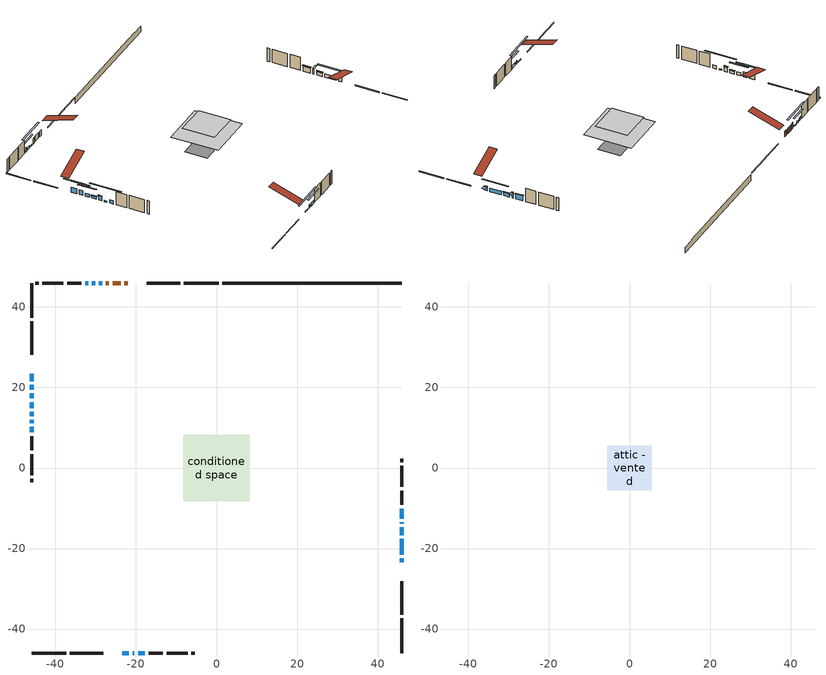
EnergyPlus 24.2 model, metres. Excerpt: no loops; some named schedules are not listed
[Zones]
conditioned space
 floor outside (Floor1 construction): -2.59,-2.59 -2.59,2.59 2.59,2.59 2.59,-2.59 z0.68
 floor adiabatic (AdiabaticFloorConstruction): -8.2,-8.2 -8.2,8.2 8.2,8.2 8.2,-8.2 z3.12
 floor foundation (Slab1 construction): -7.19,-3.93 -7.19,3.93 7.19,3.93 7.19,-3.93 z-1.58
 wall outside (RimJoist1 construction): 0.53,45.96 -8.08,45.96 / -45.96,-45.96 -37.35,-45.96 / -45.96,45.96 -45.96,37.35 / 45.96,-45.96 45.96,-37.35 z0.68:0.98
 wall outside (RimJoist2 construction): -9.01,45.96 -17.35,45.96 / -36.42,-45.96 -28.07,-45.96 / -45.96,36.42 -45.96,28.07 / 45.96,-36.42 45.96,-28.07 z0.68:0.98
 wall outside (AdiabaticWallConstruction 1): -22.04,45.96 -22.91,45.96 / -23.83,45.96 -25.81,45.96 / -26.74,45.96 -27.5,45.96 z0.68:2.71
 wall outside (AdiabaticWallConstruction): 45.96,-23.39 45.96,-22.42 z0.68:2.21; -45.96,23.39 -45.96,21.56 z0.68:2.51; -45.96,20.63 -45.96,19.46 z0.68:2.46; -45.96,18.54 -45.96,17.31 z0.68:1.75; 45.96,-21.5 45.96,-17.64 / 45.96,-16.71 45.96,-14.78 z0.68:1.95; -45.96,16.39 -45.96,14.86 / -30.17,45.96 -30.94,45.96 / -31.86,45.96 -32.63,45.96 z0.68:1.54; -45.96,13.93 -45.96,12.92 z0.68:2.31; 45.96,-13.85 45.96,-13.49 z0.68:2.71; -28.43,45.96 -29.25,45.96 / -23.39,-45.96 -21.76,-45.96 / -45.96,11.99 -45.96,11.17 z0.68:1.09; -45.96,10.25 -45.96,8.87 / -20.84,-45.96 -20.38,-45.96 / -19.46,-45.96 -17.8,-45.96 z0.68:1.9; 45.96,-12.57 45.96,-10.1 z0.68:2.53
 wall outside (Wall1 construction): -33.56,45.96 -37.12,45.96 / -16.87,-45.96 -13.31,-45.96 / -45.96,7.94 -45.96,4.38 / 45.96,-9.17 45.96,-5.61 z0.68:5.56
 wall outside (Wall2 construction): -38.04,45.96 -43.26,45.96 / -12.39,-45.96 -7.17,-45.96 / -45.96,3.45 -45.96,-1.77 / 45.96,-4.69 45.96,0.53 z0.68:5.56
 wall outside (Wall3 construction): -44.19,45.96 -45.03,45.96 / -6.24,-45.96 -5.4,-45.96 / -45.96,-2.7 -45.96,-3.53 / 45.96,1.46 45.96,2.3 z0.68:5.56
 wall foundation (FoundationWall1 construction): 1.46,45.96,-1.58 1.46,45.96,0.68 41.51,45.96,0.68 41.51,45.96,0.38 45.96,45.96,0.38 45.96,45.96,-1.58
 window (WindowConstruction 11): 45.96,-23.39 45.96,-22.42 z0.68:2.2
 window (WindowConstruction 4): -45.96,23.39 -45.96,21.56 z0.68:2.51
 window (WindowConstruction 5): -45.96,20.63 -45.96,19.46 z0.68:2.46
 window (WindowConstruction 6): -45.96,18.53 -45.96,17.31 z0.68:1.75
 window (WindowConstruction 7): 45.96,-21.5 45.96,-17.64 z0.68:1.95
 window (WindowConstruction 8): 45.96,-16.71 45.96,-14.78 z0.68:1.95
 window (WindowConstruction 9): -45.96,16.39 -45.96,14.86 z0.68:1.54
 window (WindowConstruction 10): -45.96,13.93 -45.96,12.92 z0.68:2.3
 window (WindowConstruction 12): 45.96,-13.85 45.96,-13.49 z0.68:2.71
 window (WindowConstruction 15): -28.43,45.96 -29.24,45.96 z0.68:1.09
 window (WindowConstruction 16): -23.39,-45.96 -21.76,-45.96 z0.68:1.09
 window (WindowConstruction 17): -45.96,11.99 -45.96,11.17 z0.68:1.09
 window (WindowConstruction 13): -45.96,10.24 -45.96,8.87 z0.68:1.9
 window (WindowConstruction 14): -20.83,-45.96 -20.38,-45.96 z0.68:1.9
 window (WindowConstruction): 45.96,-12.57 45.96,-10.1 z0.68:2.53
 window (WindowConstruction 1): -30.17,45.96 -30.93,45.96 z0.68:1.54
 window (WindowConstruction 2): -31.86,45.96 -32.63,45.96 z0.68:1.54
 window (WindowConstruction 3): -19.46,-45.96 -17.8,-45.96 z0.68:1.9
 door (Door): -22.04,45.96 -22.91,45.96 z0.68:2.71
 door (Door 1): -23.83,45.96 -25.81,45.96 z0.68:2.71
 door (Door 2): -26.74,45.96 -27.5,45.96 z0.68:2.71
 ceiling adiabatic (AdiabaticFloorConstruction): 8.2,-8.2 8.2,8.2 -8.2,8.2 -8.2,-8.2 z3.12
attic - vented
 floor to conditioned space (Floor2 construction Reversed): -5.5,-5.5 -5.5,5.5 5.5,5.5 5.5,-5.5 z5.56
 roof outside (Roof1 construction): -21.11,45.96,5.56 -21.11,35.24,9.13 -18.28,35.24,9.13 -18.28,45.96,5.56; -24.32,-45.96,5.56 -24.32,-35.24,9.13 -27.15,-35.24,9.13 -27.15,-45.96,5.56; -45.96,24.32,5.56 -35.24,24.32,9.13 -35.24,27.15,9.13 -45.96,27.15,5.56; 45.96,-24.32,5.56 35.24,-24.32,9.13 35.24,-27.15,9.13 45.96,-27.15,5.56
shading: 45.96,-22.33 45.96,-23.48 47.7,-23.48 47.7,-22.33 z2.3; -45.96,18.92 -45.96,26.03 -46.37,26.03 -46.37,18.92 z5.15; -45.96,16.82 -45.96,23.27 -46.37,23.27 -46.37,16.82 z5.1; -45.96,14.68 -45.96,21.17 -46.37,21.17 -46.37,14.68 z4.39; 45.96,-15 45.96,-24.14 46.37,-24.14 46.37,-15 z4.59; 45.96,-14.58 45.96,-16.91 46.37,-16.91 46.37,-14.58 z2.15; -45.96,14.66 -45.96,16.59 -46.37,16.59 -46.37,14.66 z1.74; -45.96,12.72 -45.96,14.13 -46.37,14.13 -46.37,12.72 z2.51; 45.96,-13.4 45.96,-13.94 47.7,-13.94 47.7,-13.4 z2.8; -34.32,45.96 -23.35,45.96 -23.35,46.37 -34.32,46.37 z6.17; -16.68,-45.96 -28.47,-45.96 -28.47,-46.37 -16.68,-46.37 z6.17; -45.96,6.09 -45.96,17.07 -46.37,17.07 -46.37,6.09 z6.17; 45.96,-9.9 45.96,-12.77 46.37,-12.77 46.37,-9.9 z2.73; -33.57,45.96 -27.53,45.96 -27.53,46.37 -33.57,46.37 z4.18; -32.83,45.96 -31.66,45.96 -31.66,46.37 -32.83,46.37 z1.74; -15.16,-45.96 -22.09,-45.96 -22.09,-46.37 -15.16,-46.37 z4.54
[Building]
Building 1: Terrain=Suburbs
[Site:Location]
Toronto City Centre_ON: Latitude {deg}=43.63; Longitude {deg}=-79.39; Time Zone {hr}=-5; Elevation {m}=77; Keep Site Location Information=Yes
[Site:GroundTemperature:Shallow]
5.01852, 3.26908, 3.12898, 3.95918, 7.29196, 10.6092, 13.4851, 15.3069, 15.4617, 13.9799, 11.1774, 7.9619
[Site:WaterMainsTemperature]
Calculation Method=Schedule; Temperature Schedule=mains temperature schedule
[Material] Roughness=Rough; Thermal Absorptance=0.9
Name | Thickness {m} | Conductivity {W/m-K} | Density {kg/m3} | Specific Heat {J/kg-K} | Solar Absorptance | Visible Absorptance
asphalt or fiberglass shingles | 0.00635 | 0.162714 | 1121.4 | 1465.45 | 0.4 | 0.4
ceiling loosefill ins | 0.0846667 | 0.0480833 | 16.02 | 1046.75 | 0.7 | 0.7
ceiling stud and cavity | 0.1397 | 1.72459 | 65.682 | 1177.47 | 0.7 | 0.7
concrete 4.0 in. | 0.1016 | 1.803125 | 2242.8 | 837.4 | 0.7 | 0.7
concrete 8.0 in. | 0.2032 | 1.803125 | 2242.8 | 837.4 | 0.7 | 0.7
door material | 0.04445 | 0.20624 | 512.64 | 1214.23 | 0.7 | 0.7
door material 1 | 0.04445 | 0.053851 | 512.64 | 1214.23 | 0.7 | 0.7
exterior vertical ins | 0.0219533 | 0.029427 | 32.04 | 1214.23 | 0.7 | 0.7
floor covering | 0.0127 | 0.0433444 | 54.468 | 1339.84 | 0.6 | 0.6
floor rigid ins; rim joist rigid ins | 0.051816 | 0.029427 | 32.04 | 1214.23 | 0.7 | 0.7
floor rigid ins 1; wall rigid ins | 0.512978 | 0.029427 | 32.04 | 1214.23 | 0.7 | 0.7
floor stud and cavity | 0.1397 | 0.105897 | 92.3553 | 1139.71 | 0.7 | 0.7
floor stud and cavity 1 | 0.1397 | 1.75129 | 37.0049 | 1207.88 | 0.7 | 0.7
furniture material conditioned space 1 | 0.1524 | 0.115458 | 640.8 | 1214.23 | 0.6 | 0.6
gypsum board | 0.0127 | 0.160291 | 801 | 837.4 | 0.6 | 0.6
gypsum board 1 | 0.0127 | 0.160291 | 801 | 837.4 | 0.7 | 0.7
osb sheathing 0.5 in. | 0.0127 | 0.115458 | 512.64 | 1214.23 | 0.7 | 0.7
osb sheathing 0.75 in. | 0.01905 | 0.115458 | 512.64 | 1214.23 | 0.7 | 0.7
osb sheathing 2.0 in. | 0.0508 | 0.115458 | 512.64 | 1214.23 | 0.7 | 0.7
rim joist stud and cavity | 0.0508 | 0.0451784 | 125.044 | 1163.47 | 0.6 | 0.6
rim joist stud and cavity 1 | 0.0508 | 0.308293 | 125.044 | 1163.47 | 0.6 | 0.6
wall stud and cavity | 0.1397 | 0.0819611 | 139.0536 | 1170.24 | 0.7 | 0.7
wall stud and cavity 1 | 0.1397 | 0.0823012 | 139.0536 | 1170.24 | 0.7 | 0.7
wall stud and cavity 2 | 0.1397 | 0.111431 | 139.0536 | 1170.24 | 0.7 | 0.7
wall stud and cavity 3 | 0.0889 | 0.380278 | 52.3479 | 1209.89 | 0.7 | 0.7
wall stud and cavity 4 | 0.0889 | 0.391764 | 83.0341 | 1211.67 | 0.7 | 0.7
wood siding | 0.0254 | 0.102417 | 544.68 | 1172.36 | 0.4 | 0.4
wood siding 1; wood siding 2; wood siding 3 | 0.0254 | 0.102417 | 544.68 | 1172.36 | 0.7 | 0.7
[WindowMaterial:SimpleGlazingSystem]
Name | U-Factor {W/m2-K} | Solar Heat Gain Coefficient
WindowMaterial | 2.915653 | 0.65
WindowMaterial 1 | 2.27461 | 0.58
WindowMaterial 10 | 2.91792 | 0.67
WindowMaterial 11 | 2.98152 | 0.6
WindowMaterial 12 | 3.06158 | 0.39
WindowMaterial 13 | 2.699889 | 0.36
WindowMaterial 2 | 2.958238 | 0.59
WindowMaterial 3 | 2.13152 | 0.61
WindowMaterial 4 | 2.25928 | 0.59
WindowMaterial 5 | 2.16956 | 0.62
WindowMaterial 6 | 2.94631 | 0.61
WindowMaterial 7 | 2.24167 | 0.57
WindowMaterial 8 | 2.9236 | 0.66
WindowMaterial 9 | 3.284723 | 0.41
[Construction]
AdiabaticFloorConstruction: floor stud and cavity 1, floor rigid ins 1, osb sheathing 0.75 in., floor covering
AdiabaticWallConstruction: wood siding 2, wall rigid ins, wall stud and cavity 3, gypsum board
AdiabaticWallConstruction 1: wood siding 3, wall rigid ins, wall stud and cavity 3, gypsum board
Door; Door 2: door material
Door 1: door material 1
Floor1 construction: floor stud and cavity, floor rigid ins, osb sheathing 0.75 in., floor covering
Floor2 construction Reversed: gypsum board, ceiling stud and cavity, ceiling loosefill ins
FoundationWall1 construction: concrete 8.0 in., gypsum board 1
furniture construction conditioned space 1: furniture material conditioned space 1
PartitionWallConstruction: gypsum board, wall stud and cavity 4, gypsum board
RimJoist1 construction: wood siding 1, osb sheathing 2.0 in., rim joist stud and cavity
RimJoist2 construction: wood siding 1, rim joist rigid ins, osb sheathing 2.0 in., rim joist stud and cavity 1
Roof1 construction: asphalt or fiberglass shingles
Slab1 construction: concrete 4.0 in.
Wall1 construction: wood siding, osb sheathing 0.5 in., wall stud and cavity, gypsum board
Wall2 construction: wood siding, osb sheathing 0.5 in., wall stud and cavity 1, gypsum board
Wall3 construction: wood siding, osb sheathing 0.5 in., wall stud and cavity 2, gypsum board
WindowConstruction: WindowMaterial
WindowConstruction 1; WindowConstruction 2; WindowConstruction 9: WindowMaterial 1
WindowConstruction 10: WindowMaterial 7
WindowConstruction 11: WindowMaterial 8
WindowConstruction 12: WindowMaterial 9
WindowConstruction 13: WindowMaterial 10
WindowConstruction 14: WindowMaterial 11
WindowConstruction 15; WindowConstruction 17: WindowMaterial 12
WindowConstruction 16: WindowMaterial 13
WindowConstruction 3: WindowMaterial 2
WindowConstruction 4: WindowMaterial 3
WindowConstruction 5: WindowMaterial 4
WindowConstruction 6: WindowMaterial 5
WindowConstruction 7; WindowConstruction 8: WindowMaterial 6
[Zone] Multiplier=1; Part of Total Floor Area=Yes
Name | Volume {m3}
attic - vented | 70.2978
conditioned space | 900
[Space]
Name | Zone | Volume {m3}
attic - vented 1 | attic - vented | 70.2978
conditioned space 1 | conditioned space | 900
[ZoneInfiltration:EffectiveLeakageArea]
infil attic - vented 1: Zone or Space=attic - vented 1; Schedule=Always On Discrete; Effective Air Leakage Area {cm2}=5101.9; Stack Coefficient=0.00024852; Wind Coefficient=1.06512e-05
[ZoneMixing]
whole house fan mix: Zone or Space=attic - vented; Schedule=Always On Continuous; Design Flow Rate Calculation Method=Flow/Zone; Design Flow Rate {m3/s}=0; Source Zone or Space=conditioned space
[SurfaceProperty:ExposedFoundationPerimeter]
Slab1: Exposed Perimeter Calculation Method=TotalExposedPerimeter; Total Exposed Perimeter {m}=44.5
[InternalMass] Zone or ZoneList=conditioned space; Space or SpaceList=conditioned space 1
Name | Construction | Surface Area {m2}
furniture mass conditioned space 1 | furniture construction conditioned space 1 | 163.592
partition wall mass | PartitionWallConstruction | 408.98
[Lights]
interior lighting: Zone or ZoneList or Space or SpaceList=conditioned space 1; Schedule=interior lighting schedule; Design Level Calculation Method=LightingLevel; Lighting Level {W}=343.2; Return Air Fraction=0; Fraction Radiant=0.6; Fraction Visible=0.2; Fraction Replaceable=1
[People]
occupants: Zone or ZoneList or Space or SpaceList=conditioned space 1; Number of People Schedule=occupants schedule; Number of People Calculation Method=People; Number of People=3; Fraction Radiant=0.314171; Sensible Heat Fraction=0.56303; Activity Level Schedule=occupants activity schedule; Carbon Dioxide Generation Rate {m3/s-W}=0; Enable ASHRAE 55 Comfort Warnings=No; Mean Radiant Temperature Calculation Type=EnclosureAveraged
[ElectricEquipment] Zone or ZoneList or Space or SpaceList=conditioned space 1; Design Level Calculation Method=EquipmentLevel
Name | Schedule | Design Level {W} | Fraction Latent | Fraction Radiant | Fraction Lost
clothes dryer | clothes dryer schedule | 140.772 | 0.015 | 0.081 | 0.85
clothes washer | clothes washer schedule | 32.1985 | 0.03 | 0.162 | 0.7
cooking range | cooking range schedule | 215.147 | 0.08 | 0.432 | 0.2
dishwasher | dishwasher schedule | 66.8632 | 0.3 | 0.18 | 0.4
fridge | fridge schedule | 72.9452 | 0 | 0.6 | 0
mech vent bath fan 0 | mech vent bath fan 0 schedule | 50.2 | 0 | 0 | 1
mech vent bath fan 1 | mech vent bath fan 1 schedule | 50.2 | 0 | 0 | 1
mech vent house fan | mech vent house fan schedule | 0 | 0 | 0 | 1
mech vent house fan cfis | mech vent house fan cfis schedule | 0 | 0 | 0 | 0
mech vent range fan 0 | mech vent range fan 0 schedule | 57 | 0 | 0 | 1
misc plug loads | misc plug loads schedule | 494.7 | 0.045 | 0.513 | 0.1
whole house fan | Always On Discrete | 0 | 0 | 0 | 1
[OtherEquipment] Zone or ZoneList or Space or SpaceList=conditioned space 1; Design Level Calculation Method=EquipmentLevel
Name | Fuel Type | Schedule | Design Level {W} | Fraction Latent | Fraction Radiant | Fraction Lost
clothes dryer 1 | Electricity | clothes dryer schedule | 0 | 0.015 | 0.081 | 0.85
cooking range 1 | Electricity | cooking range schedule | 0 | 0.08 | 0.432 | 0.2
general water use latent | None | general water use schedule | 62.594 | 1 | 0 | 0
general water use sensible | None | general water use schedule | -61.6891 | 0 | 0.6 | 0
mech vent house fan latent load | None | Always On Discrete | 0 | 1 | 0 | 0
mech vent house fan sensible load | None | Always On Discrete | 0 | 0 | 0 | 0
water heater energy adjustment1 | NaturalGas | Always On Discrete | 0.01 | 0 | 0 | 1
[ZoneInfiltration:DesignFlowRate] Zone or ZoneList or Space or SpaceList=conditioned space 1; Schedule=Always On Discrete; Design Flow Rate Calculation Method=Flow/Zone; Design Flow Rate {m3/s}=0
infil flow; natural vent flow; whole house fan flow
[Foundation:Kiva]
Foundation Kiva 1: Initial Indoor Air Temperature {C}=18; Wall Height Above Grade {m}=0.680009; Wall Depth Below Slab {m}=0.2032; Custom Block Material Name 1=exterior vertical ins; Custom Block Depth 1 {m}=2.26; Custom Block X Position 1 {m}=0.2159; Custom Block Z Position 1 {m}=0
[Foundation:Kiva:Settings]
Soil Conductivity {W/m-K}=0.849921; Soil Density {kg/m3}=1842.3; Soil Specific Heat {J/kg-K}=418.7; Ground Solar Absorptivity=0.9; Ground Thermal Absorptivity=0.9; Ground Surface Roughness {m}=0.03; Far-Field Width {m}=40; Deep-Ground Boundary Condition=ZeroFlux; Deep-Ground Depth {m}=40; Minimum Cell Dimension {m}=0.2; Maximum Cell Growth Coefficient=3; Simulation Timestep=Timestep
[Exterior:Lights]
exterior lighting: Schedule=exterior lighting schedule; Design Level {W}=75.6
[Schedule:Constant]
Name | Hourly Value
Always On Continuous; mech vent house fan schedule; mech vent house fan cfis schedule; Always On Discrete | 1
occupants activity schedule | 117.228
fridge schedule | 0
[Schedule:Week:Daily]
interior lighting schedule Week Rule - Jan1-Jan27: interior lighting schedule day, interior lighting schedule day, interior lighting schedule day, interior lighting schedule day, interior lighting schedule day, interior lighting schedule day, interior lighting schedule day, interior lighting schedule default day, interior lighting schedule default day, interior lighting schedule default day, interior lighting schedule default day, interior lighting schedule default day
interior lighting schedule Week Rule - Jan28-Feb3: interior lighting schedule day, interior lighting schedule day, interior lighting schedule day, interior lighting schedule day, interior lighting schedule day 1, interior lighting schedule day 1, interior lighting schedule day 1, interior lighting schedule default day, interior lighting schedule default day, interior lighting schedule default day, interior lighting schedule default day, interior lighting schedule default day
interior lighting schedule Week Rule - Feb4-Feb24: interior lighting schedule day 1, interior lighting schedule day 1, interior lighting schedule day 1, interior lighting schedule day 1, interior lighting schedule day 1, interior lighting schedule day 1, interior lighting schedule day 1, interior lighting schedule default day, interior lighting schedule default day, interior lighting schedule default day, interior lighting schedule default day, interior lighting schedule default day
interior lighting schedule Week Rule - Feb25-Mar3: interior lighting schedule day 1, interior lighting schedule day 1, interior lighting schedule day 1, interior lighting schedule day 1, interior lighting schedule day 2, interior lighting schedule day 2, interior lighting schedule day 2, interior lighting schedule default day, interior lighting schedule default day, interior lighting schedule default day, interior lighting schedule default day, interior lighting schedule default day
interior lighting schedule Week Rule - Mar4-Mar31: interior lighting schedule day 2, interior lighting schedule day 2, interior lighting schedule day 2, interior lighting schedule day 2, interior lighting schedule day 2, interior lighting schedule day 2, interior lighting schedule day 2, interior lighting schedule default day, interior lighting schedule default day, interior lighting schedule default day, interior lighting schedule default day, interior lighting schedule default day
interior lighting schedule Week Rule - Apr1-Apr28: interior lighting schedule day 3, interior lighting schedule day 3, interior lighting schedule day 3, interior lighting schedule day 3, interior lighting schedule day 3, interior lighting schedule day 3, interior lighting schedule day 3, interior lighting schedule default day, interior lighting schedule default day, interior lighting schedule default day, interior lighting schedule default day, interior lighting schedule default day
interior lighting schedule Week Rule - Apr29-May5: interior lighting schedule day 3, interior lighting schedule day 3, interior lighting schedule day 4, interior lighting schedule day 4, interior lighting schedule day 4, interior lighting schedule day 4, interior lighting schedule day 4, interior lighting schedule default day, interior lighting schedule default day, interior lighting schedule default day, interior lighting schedule default day, interior lighting schedule default day
interior lighting schedule Week Rule - May6-May26: interior lighting schedule day 4, interior lighting schedule day 4, interior lighting schedule day 4, interior lighting schedule day 4, interior lighting schedule day 4, interior lighting schedule day 4, interior lighting schedule day 4, interior lighting schedule default day, interior lighting schedule default day, interior lighting schedule default day, interior lighting schedule default day, interior lighting schedule default day
interior lighting schedule Week Rule - May27-Jun2: interior lighting schedule day 4, interior lighting schedule day 4, interior lighting schedule day 4, interior lighting schedule day 4, interior lighting schedule day 4, interior lighting schedule day 5, interior lighting schedule day 5, interior lighting schedule default day, interior lighting schedule default day, interior lighting schedule default day, interior lighting schedule default day, interior lighting schedule default day
interior lighting schedule Week Rule - Jun3-Jun30: interior lighting schedule day 5, interior lighting schedule day 5, interior lighting schedule day 5, interior lighting schedule day 5, interior lighting schedule day 5, interior lighting schedule day 5, interior lighting schedule day 5, interior lighting schedule default day, interior lighting schedule default day, interior lighting schedule default day, interior lighting schedule default day, interior lighting schedule default day
interior lighting schedule Week Rule - Jul1-Jul28: interior lighting schedule day 6, interior lighting schedule day 6, interior lighting schedule day 6, interior lighting schedule day 6, interior lighting schedule day 6, interior lighting schedule day 6, interior lighting schedule day 6, interior lighting schedule default day, interior lighting schedule default day, interior lighting schedule default day, interior lighting schedule default day, interior lighting schedule default day
interior lighting schedule Week Rule - Jul29-Aug4: interior lighting schedule day 6, interior lighting schedule day 6, interior lighting schedule day 6, interior lighting schedule day 7, interior lighting schedule day 7, interior lighting schedule day 7, interior lighting schedule day 7, interior lighting schedule default day, interior lighting schedule default day, interior lighting schedule default day, interior lighting schedule default day, interior lighting schedule default day
interior lighting schedule Week Rule - Aug5-Aug25: interior lighting schedule day 7, interior lighting schedule day 7, interior lighting schedule day 7, interior lighting schedule day 7, interior lighting schedule day 7, interior lighting schedule day 7, interior lighting schedule day 7, interior lighting schedule default day, interior lighting schedule default day, interior lighting schedule default day, interior lighting schedule default day, interior lighting schedule default day
interior lighting schedule Week Rule - Aug26-Sep1: interior lighting schedule day 7, interior lighting schedule day 7, interior lighting schedule day 7, interior lighting schedule day 7, interior lighting schedule day 7, interior lighting schedule day 7, interior lighting schedule day 8, interior lighting schedule default day, interior lighting schedule default day, interior lighting schedule default day, interior lighting schedule default day, interior lighting schedule default day
interior lighting schedule Week Rule - Sep2-Sep29: interior lighting schedule day 8, interior lighting schedule day 8, interior lighting schedule day 8, interior lighting schedule day 8, interior lighting schedule day 8, interior lighting schedule day 8, interior lighting schedule day 8, interior lighting schedule default day, interior lighting schedule default day, interior lighting schedule default day, interior lighting schedule default day, interior lighting schedule default day
interior lighting schedule Week Rule - Sep30-Oct6: interior lighting schedule day 8, interior lighting schedule day 9, interior lighting schedule day 9, interior lighting schedule day 9, interior lighting schedule day 9, interior lighting schedule day 9, interior lighting schedule day 9, interior lighting schedule default day, interior lighting schedule default day, interior lighting schedule default day, interior lighting schedule default day, interior lighting schedule default day
interior lighting schedule Week Rule - Oct7-Oct27: interior lighting schedule day 9, interior lighting schedule day 9, interior lighting schedule day 9, interior lighting schedule day 9, interior lighting schedule day 9, interior lighting schedule day 9, interior lighting schedule day 9, interior lighting schedule default day, interior lighting schedule default day, interior lighting schedule default day, interior lighting schedule default day, interior lighting schedule default day
interior lighting schedule Week Rule - Oct28-Nov3: interior lighting schedule day 9, interior lighting schedule day 9, interior lighting schedule day 9, interior lighting schedule day 9, interior lighting schedule day 10, interior lighting schedule day 10, interior lighting schedule day 10, interior lighting schedule default day, interior lighting schedule default day, interior lighting schedule default day, interior lighting schedule default day, interior lighting schedule default day
interior lighting schedule Week Rule - Nov4-Nov24: interior lighting schedule day 10, interior lighting schedule day 10, interior lighting schedule day 10, interior lighting schedule day 10, interior lighting schedule day 10, interior lighting schedule day 10, interior lighting schedule day 10, interior lighting schedule default day, interior lighting schedule default day, interior lighting schedule default day, interior lighting schedule default day, interior lighting schedule default day
interior lighting schedule Week Rule - Nov25-Dec1: interior lighting schedule day 10, interior lighting schedule day 10, interior lighting schedule day 10, interior lighting schedule day 10, interior lighting schedule day 10, interior lighting schedule day 10, interior lighting schedule day 11, interior lighting schedule default day, interior lighting schedule default day, interior lighting schedule default day, interior lighting schedule default day, interior lighting schedule default day
interior lighting schedule Week Rule - Dec2-Dec31: interior lighting schedule day 11, interior lighting schedule day 11, interior lighting schedule day 11, interior lighting schedule day 11, interior lighting schedule day 11, interior lighting schedule day 11, interior lighting schedule day 11, interior lighting schedule default day, interior lighting schedule default day, interior lighting schedule default day, interior lighting schedule default day, interior lighting schedule default day
occupants schedule Week Rule - Jan1-Dec31: occupants schedule day, occupants schedule day, occupants schedule day, occupants schedule day, occupants schedule day, occupants schedule day, occupants schedule day, occupants schedule default day, occupants schedule default day, occupants schedule default day, occupants schedule default day, occupants schedule default day
clothes dryer schedule Week Rule - Jan1-Dec31: clothes dryer schedule day, clothes dryer schedule day, clothes dryer schedule day, clothes dryer schedule day, clothes dryer schedule day, clothes dryer schedule day, clothes dryer schedule day, clothes dryer schedule default day, clothes dryer schedule default day, clothes dryer schedule default day, clothes dryer schedule default day, clothes dryer schedule default day
clothes washer schedule Week Rule - Jan1-Dec31: clothes washer schedule day, clothes washer schedule day, clothes washer schedule day, clothes washer schedule day, clothes washer schedule day, clothes washer schedule day, clothes washer schedule day, clothes washer schedule default day, clothes washer schedule default day, clothes washer schedule default day, clothes washer schedule default day, clothes washer schedule default day
cooking range schedule Week Rule - Jan1-Dec31: cooking range schedule day, cooking range schedule day, cooking range schedule day, cooking range schedule day, cooking range schedule day, cooking range schedule day, cooking range schedule day, cooking range schedule default day, cooking range schedule default day, cooking range schedule default day, cooking range schedule default day, cooking range schedule default day
dishwasher schedule Week Rule - Jan1-Dec31: dishwasher schedule day, dishwasher schedule day, dishwasher schedule day, dishwasher schedule day, dishwasher schedule day, dishwasher schedule day, dishwasher schedule day, dishwasher schedule default day, dishwasher schedule default day, dishwasher schedule default day, dishwasher schedule default day, dishwasher schedule default day
mech vent bath fan 0 schedule Week Rule - Jan1-Dec31: mech vent bath fan 0 schedule day, mech vent bath fan 0 schedule day, mech vent bath fan 0 schedule day, mech vent bath fan 0 schedule day, mech vent bath fan 0 schedule day, mech vent bath fan 0 schedule day, mech vent bath fan 0 schedule day, mech vent bath fan 0 schedule default day, mech vent bath fan 0 schedule default day, mech vent bath fan 0 schedule default day, mech vent bath fan 0 schedule default day, mech vent bath fan 0 schedule default day
mech vent bath fan 1 schedule Week Rule - Jan1-Dec31: mech vent bath fan 1 schedule day, mech vent bath fan 1 schedule day, mech vent bath fan 1 schedule day, mech vent bath fan 1 schedule day, mech vent bath fan 1 schedule day, mech vent bath fan 1 schedule day, mech vent bath fan 1 schedule day, mech vent bath fan 1 schedule default day, mech vent bath fan 1 schedule default day, mech vent bath fan 1 schedule default day, mech vent bath fan 1 schedule default day, mech vent bath fan 1 schedule default day
mech vent range fan 0 schedule Week Rule - Jan1-Dec31: mech vent range fan 0 schedule day, mech vent range fan 0 schedule day, mech vent range fan 0 schedule day, mech vent range fan 0 schedule day, mech vent range fan 0 schedule day, mech vent range fan 0 schedule day, mech vent range fan 0 schedule day, mech vent range fan 0 schedule default day, mech vent range fan 0 schedule default day, mech vent range fan 0 schedule default day, mech vent range fan 0 schedule default day, mech vent range fan 0 schedule default day
misc plug loads schedule Week Rule - Jan1-Dec31: misc plug loads schedule day, misc plug loads schedule day, misc plug loads schedule day, misc plug loads schedule day, misc plug loads schedule day, misc plug loads schedule day, misc plug loads schedule day, misc plug loads schedule default day, misc plug loads schedule default day, misc plug loads schedule default day, misc plug loads schedule default day, misc plug loads schedule default day
general water use schedule Week Rule - Jan1-Dec31: general water use schedule day, general water use schedule day, general water use schedule day, general water use schedule day, general water use schedule day, general water use schedule day, general water use schedule day, general water use schedule default day, general water use schedule default day, general water use schedule default day, general water use schedule default day, general water use schedule default day
exterior lighting schedule Week Rule - Jan1-Jan27: exterior lighting schedule day, exterior lighting schedule day, exterior lighting schedule day, exterior lighting schedule day, exterior lighting schedule day, exterior lighting schedule day, exterior lighting schedule day, exterior lighting schedule default day, exterior lighting schedule default day, exterior lighting schedule default day, exterior lighting schedule default day, exterior lighting schedule default day
exterior lighting schedule Week Rule - Jan28-Feb3: exterior lighting schedule day, exterior lighting schedule day, exterior lighting schedule day, exterior lighting schedule day, exterior lighting schedule day 1, exterior lighting schedule day 1, exterior lighting schedule day 1, exterior lighting schedule default day, exterior lighting schedule default day, exterior lighting schedule default day, exterior lighting schedule default day, exterior lighting schedule default day
exterior lighting schedule Week Rule - Feb4-Feb24: exterior lighting schedule day 1, exterior lighting schedule day 1, exterior lighting schedule day 1, exterior lighting schedule day 1, exterior lighting schedule day 1, exterior lighting schedule day 1, exterior lighting schedule day 1, exterior lighting schedule default day, exterior lighting schedule default day, exterior lighting schedule default day, exterior lighting schedule default day, exterior lighting schedule default day
exterior lighting schedule Week Rule - Feb25-Mar3: exterior lighting schedule day 1, exterior lighting schedule day 1, exterior lighting schedule day 1, exterior lighting schedule day 1, exterior lighting schedule day 2, exterior lighting schedule day 2, exterior lighting schedule day 2, exterior lighting schedule default day, exterior lighting schedule default day, exterior lighting schedule default day, exterior lighting schedule default day, exterior lighting schedule default day
exterior lighting schedule Week Rule - Mar4-Mar31: exterior lighting schedule day 2, exterior lighting schedule day 2, exterior lighting schedule day 2, exterior lighting schedule day 2, exterior lighting schedule day 2, exterior lighting schedule day 2, exterior lighting schedule day 2, exterior lighting schedule default day, exterior lighting schedule default day, exterior lighting schedule default day, exterior lighting schedule default day, exterior lighting schedule default day
exterior lighting schedule Week Rule - Apr1-Apr28: exterior lighting schedule day 3, exterior lighting schedule day 3, exterior lighting schedule day 3, exterior lighting schedule day 3, exterior lighting schedule day 3, exterior lighting schedule day 3, exterior lighting schedule day 3, exterior lighting schedule default day, exterior lighting schedule default day, exterior lighting schedule default day, exterior lighting schedule default day, exterior lighting schedule default day
exterior lighting schedule Week Rule - Apr29-May5: exterior lighting schedule day 3, exterior lighting schedule day 3, exterior lighting schedule day 4, exterior lighting schedule day 4, exterior lighting schedule day 4, exterior lighting schedule day 4, exterior lighting schedule day 4, exterior lighting schedule default day, exterior lighting schedule default day, exterior lighting schedule default day, exterior lighting schedule default day, exterior lighting schedule default day
exterior lighting schedule Week Rule - May6-May26: exterior lighting schedule day 4, exterior lighting schedule day 4, exterior lighting schedule day 4, exterior lighting schedule day 4, exterior lighting schedule day 4, exterior lighting schedule day 4, exterior lighting schedule day 4, exterior lighting schedule default day, exterior lighting schedule default day, exterior lighting schedule default day, exterior lighting schedule default day, exterior lighting schedule default day
[Schedule:Year]
interior lighting schedule: interior lighting schedule Week Rule - Jan1-Jan27, 1, 1, 1, 27, interior lighting schedule Week Rule - Jan28-Feb3, 1, 28, 2, 3, interior lighting schedule Week Rule - Feb4-Feb24, 2, 4, 2, 24, interior lighting schedule Week Rule - Feb25-Mar3, 2, 25, 3, 3, interior lighting schedule Week Rule - Mar4-Mar31, 3, 4, 3, 31, interior lighting schedule Week Rule - Apr1-Apr28, 4, 1, 4, 28, interior lighting schedule Week Rule - Apr29-May5, 4, 29, 5, 5, interior lighting schedule Week Rule - May6-May26, 5, 6, 5, 26, interior lighting schedule Week Rule - May27-Jun2, 5, 27, 6, 2, interior lighting schedule Week Rule - Jun3-Jun30, 6, 3, 6, 30, interior lighting schedule Week Rule - Jul1-Jul28, 7, 1, 7, 28, interior lighting schedule Week Rule - Jul29-Aug4, 7, 29, 8, 4, interior lighting schedule Week Rule - Aug5-Aug25, 8, 5, 8, 25, interior lighting schedule Week Rule - Aug26-Sep1, 8, 26, 9, 1, interior lighting schedule Week Rule - Sep2-Sep29, 9, 2, 9, 29, interior lighting schedule Week Rule - Sep30-Oct6, 9, 30, 10, 6, interior lighting schedule Week Rule - Oct7-Oct27, 10, 7, 10, 27, interior lighting schedule Week Rule - Oct28-Nov3, 10, 28, 11, 3, interior lighting schedule Week Rule - Nov4-Nov24, 11, 4, 11, 24, interior lighting schedule Week Rule - Nov25-Dec1, 11, 25, 12, 1, interior lighting schedule Week Rule - Dec2-Dec31, 12, 2, 12, 31
occupants schedule: occupants schedule Week Rule - Jan1-Dec31, 1, 1, 12, 31
clothes dryer schedule: clothes dryer schedule Week Rule - Jan1-Dec31, 1, 1, 12, 31
clothes washer schedule: clothes washer schedule Week Rule - Jan1-Dec31, 1, 1, 12, 31
cooking range schedule: cooking range schedule Week Rule - Jan1-Dec31, 1, 1, 12, 31
dishwasher schedule: dishwasher schedule Week Rule - Jan1-Dec31, 1, 1, 12, 31
mech vent bath fan 0 schedule: mech vent bath fan 0 schedule Week Rule - Jan1-Dec31, 1, 1, 12, 31
mech vent bath fan 1 schedule: mech vent bath fan 1 schedule Week Rule - Jan1-Dec31, 1, 1, 12, 31
mech vent range fan 0 schedule: mech vent range fan 0 schedule Week Rule - Jan1-Dec31, 1, 1, 12, 31
misc plug loads schedule: misc plug loads schedule Week Rule - Jan1-Dec31, 1, 1, 12, 31
general water use schedule: general water use schedule Week Rule - Jan1-Dec31, 1, 1, 12, 31
exterior lighting schedule: exterior lighting schedule Week Rule - Jan1-Jan27, 1, 1, 1, 27, exterior lighting schedule Week Rule - Jan28-Feb3, 1, 28, 2, 3, exterior lighting schedule Week Rule - Feb4-Feb24, 2, 4, 2, 24, exterior lighting schedule Week Rule - Feb25-Mar3, 2, 25, 3, 3, exterior lighting schedule Week Rule - Mar4-Mar31, 3, 4, 3, 31, exterior lighting schedule Week Rule - Apr1-Apr28, 4, 1, 4, 28, exterior lighting schedule Week Rule - Apr29-May5, 4, 29, 5, 5, exterior lighting schedule Week Rule - May6-May26, 5, 6, 5, 26, exterior lighting schedule Week Rule - May27-Jun2, 5, 27, 6, 2, exterior lighting schedule Week Rule - Jun3-Jun30, 6, 3, 6, 30, exterior lighting schedule Week Rule - Jul1-Jul28, 7, 1, 7, 28, exterior lighting schedule Week Rule - Jul29-Aug4, 7, 29, 8, 4, exterior lighting schedule Week Rule - Aug5-Aug25, 8, 5, 8, 25, exterior lighting schedule Week Rule - Aug26-Sep1, 8, 26, 9, 1, exterior lighting schedule Week Rule - Sep2-Sep29, 9, 2, 9, 29, exterior lighting schedule Week Rule - Sep30-Oct6, 9, 30, 10, 6, exterior lighting schedule Week Rule - Oct7-Oct27, 10, 7, 10, 27, exterior lighting schedule Week Rule - Oct28-Nov3, 10, 28, 11, 3, exterior lighting schedule Week Rule - Nov4-Nov24, 11, 4, 11, 24, exterior lighting schedule Week Rule - Nov25-Dec1, 11, 25, 12, 1, exterior lighting schedule Week Rule - Dec2-Dec31, 12, 2, 12, 31
[Schedule:Compact]
mains temperature schedule: Through: 01/01, For: AllDays, Until: 24:00, 8.80333, Through: 01/02, For: AllDays, Until: 24:00, 8.74333, Through: 01/03, For: AllDays, Until: 24:00, 8.68389, Through: 01/04, For: AllDays, Until: 24:00, 8.62611, Through: 01/05, For: AllDays, Until: 24:00, 8.56944, Through: 01/06, For: AllDays, Until: 24:00, 8.51389, Through: 01/07, For: AllDays, Until: 24:00, 8.45944, Through: 01/08, For: AllDays, Until: 24:00, 8.40611, Through: 01/09, For: AllDays, Until: 24:00, 8.35389, Through: 01/10, For: AllDays, Until: 24:00, 8.30278, Through: 01/11, For: AllDays, Until: 24:00, 8.25333, Through: 01/12, For: AllDays, Until: 24:00, 8.205, Through: 01/13, For: AllDays, Until: 24:00, 8.15778, Through: 01/14, For: AllDays, Until: 24:00, 8.11222, Through: 01/15, For: AllDays, Until: 24:00, 8.06778, Through: 01/16, For: AllDays, Until: 24:00, 8.02444, Through: 01/17, For: AllDays, Until: 24:00, 7.98222, Through: 01/18, For: AllDays, Until: 24:00, 7.94167, Through: 01/19, For: AllDays, Until: 24:00, 7.90222, Through: 01/20, For: AllDays, Until: 24:00, 7.86444, Through: 01/21, For: AllDays, Until: 24:00, 7.82778, Through: 01/22, For: AllDays, Until: 24:00, 7.79278, Through: 01/23, For: AllDays, Until: 24:00, 7.75889, Through: 01/24, For: AllDays, Until: 24:00, 7.72667, Through: 01/25, For: AllDays, Until: 24:00, 7.69556, Through: 01/26, For: AllDays, Until: 24:00, 7.66611, Through: 01/27, For: AllDays, Until: 24:00, 7.63778, Through: 01/28, For: AllDays, Until: 24:00, 7.61111, Through: 01/29, For: AllDays, Until: 24:00, 7.58556, Through: 01/30, For: AllDays, Until: 24:00, 7.56167, Through: 01/31, For: AllDays, Until: 24:00, 7.53944, Through: 02/01, For: AllDays, Until: 24:00, 7.51833, Through: 02/02, For: AllDays, Until: 24:00, 7.49889, Through: 02/03, For: AllDays, Until: 24:00, 7.48111, Through: 02/04, For: AllDays, Until: 24:00, 7.46444, Through: 02/05, For: AllDays, Until: 24:00, 7.44944, Through: 02/06, For: AllDays, Until: 24:00, 7.43556, Through: 02/07, For: AllDays, Until: 24:00, 7.42333, Through: 02/08, For: AllDays, Until: 24:00, 7.41278, Through: 02/09, For: AllDays, Until: 24:00, 7.40389, Through: 02/10, For: AllDays, Until: 24:00, 7.39611, Through: 02/11, For: AllDays, Until: 24:00, 7.39, Through: 02/12, For: AllDays, Until: 24:00, 7.38556, Through: 02/13, For: AllDays, Until: 24:00, 7.38222, Through: 02/14, For: AllDays, Until: 24:00, 7.38056, Through: 02/15, For: AllDays, Until: 24:00, 7.38056, Through: 02/16, For: AllDays, Until: 24:00, 7.38222, Through: 02/17, For: AllDays, Until: 24:00, 7.385, Through: 02/18, For: AllDays, Until: 24:00, 7.38944, Through: 02/19, For: AllDays, Until: 24:00, 7.395, Through: 02/20, For: AllDays, Until: 24:00, 7.40278, Through: 02/21, For: AllDays, Until: 24:00, 7.41167, Through: 02/22, For: AllDays, Until: 24:00, 7.42222, Through: 02/23, For: AllDays, Until: 24:00, 7.43389, Through: 02/24, For: AllDays, Until: 24:00, 7.44722, Through: 02/25, For: AllDays, Until: 24:00, 7.46222, Through: 02/26, For: AllDays, Until: 24:00, 7.47833, Through: 02/27, For: AllDays, Until: 24:00, 7.49611, Through: 02/28, For: AllDays, Until: 24:00, 7.51556, Through: 03/01, For: AllDays, Until: 24:00, 7.53667, Through: 03/02, For: AllDays, Until: 24:00, 7.55889, Through: 03/03, For: AllDays, Until: 24:00, 7.58222, Through: 03/04, For: AllDays, Until: 24:00, 7.60722, Through: 03/05, For: AllDays, Until: 24:00, 7.63389, Through: 03/06, For: AllDays, Until: 24:00, 7.66222, Through: 03/07, For: AllDays, Until: 24:00, 7.69111, Through: 03/08, For: AllDays, Until: 24:00, 7.72222, Through: 03/09, For: AllDays, Until: 24:00, 7.75444, Through: 03/10, For: AllDays, Until: 24:00, 7.78778, Through: 03/11, For: AllDays, Until: 24:00, 7.82278, Through: 03/12, For: AllDays, Until: 24:00, 7.85944, Through: 03/13, For: AllDays, Until: 24:00, 7.89722, Through: 03/14, For: AllDays, Until: 24:00, 7.93611, Through: 03/15, For: AllDays, Until: 24:00, 7.97667, Through: 03/16, For: AllDays, Until: 24:00, 8.01833, Through: 03/17, For: AllDays, Until: 24:00, 8.06167, Through: 03/18, For: AllDays, Until: 24:00, 8.10611, Through: 03/19, For: AllDays, Until: 24:00, 8.15167, Through: 03/20, For: AllDays, Until: 24:00, 8.19833, Through: 03/21, For: AllDays, Until: 24:00, 8.24667, Through: 03/22, For: AllDays, Until: 24:00, 8.29611, Through: 03/23, For: AllDays, Until: 24:00, 8.34667, Through: 03/24, For: AllDays, Until: 24:00, 8.39889, Through: 03/25, For: AllDays, Until: 24:00, 8.45167, Through: 03/26, For: AllDays, Until: 24:00, 8.50611, Through: 03/27, For: AllDays, Until: 24:00, 8.56167, Through: 03/28, For: AllDays, Until: 24:00, 8.61833, Through: 03/29, For: AllDays, Until: 24:00, 8.67611, Through: 03/30, For: AllDays, Until: 24:00, 8.735, Through: 03/31, For: AllDays, Until: 24:00, 8.795, Through: 04/01, For: AllDays, Until: 24:00, 8.85611, Through: 04/02, For: AllDays, Until: 24:00, 8.91833, Through: 04/03, For: AllDays, Until: 24:00, 8.98167, Through: 04/04, For: AllDays, Until: 24:00, 9.04556, Through: 04/05, For: AllDays, Until: 24:00, 9.11111, Through: 04/06, For: AllDays, Until: 24:00, 9.17722, Through: 04/07, For: AllDays, Until: 24:00, 9.24444, Through: 04/08, For: AllDays, Until: 24:00, 9.31222, Through: 04/09, For: AllDays, Until: 24:00, 9.38167, Through: 04/10, For: AllDays, Until: 24:00, 9.45167, Through: 04/11, For: AllDays, Until: 24:00, 9.52222, Through: 04/12, For: AllDays, Until: 24:00, 9.59444, Through: 04/13, For: AllDays, Until: 24:00, 9.66667, Through: 04/14, For: AllDays, Until: 24:00, 9.74, Through: 04/15, For: AllDays, Until: 24:00, 9.81444, Through: 04/16, For: AllDays, Until: 24:00, 9.88944, Through: 04/17, For: AllDays, Until: 24:00, 9.96556, Through: 04/18, For: AllDays, Until: 24:00, 10.0417, Through: 04/19, For: AllDays, Until: 24:00, 10.1189, Through: 04/20, For: AllDays, Until: 24:00, 10.1972, Through: 04/21, For: AllDays, Until: 24:00, 10.2756, Through: 04/22, For: AllDays, Until: 24:00, 10.355, Through: 04/23, For: AllDays, Until: 24:00, 10.435, Through: 04/24, For: AllDays, Until: 24:00, 10.515, Through: 04/25, For: AllDays, Until: 24:00, 10.5961, Through: 04/26, For: AllDays, Until: 24:00, 10.6778, Through: 04/27, For: AllDays, Until: 24:00, 10.76, Through: 04/28, For: AllDays, Until: 24:00, 10.8428, Through: 04/29, For: AllDays, Until: 24:00, 10.9261, Through: 04/30, For: AllDays, Until: 24:00, 11.0094, Through: 05/01, For: AllDays, Until: 24:00, 11.0933, Through: 05/02, For: AllDays, Until: 24:00, 11.1778, Through: 05/03, For: AllDays, Until: 24:00, 11.2628, Through: 05/04, For: AllDays, Until: 24:00, 11.3478, Through: 05/05, For: AllDays, Until: 24:00, 11.4333, Through: 05/06, For: AllDays, Until: 24:00, 11.5189, Through: 05/07, For: AllDays, Until: 24:00, 11.605, Through: 05/08, For: AllDays, Until: 24:00, 11.6917, Through: 05/09, For: AllDays, Until: 24:00, 11.7778, Through: 05/10, For: AllDays, Until: 24:00, 11.865, Through: 05/11, For: AllDays, Until: 24:00, 11.9517, Through: 05/12, For: AllDays, Until: 24:00, 12.0389, Through: 05/13, For: AllDays, Until: 24:00, 12.1261, Through: 05/14, For: AllDays, Until: 24:00, 12.2133, Through: 05/15, For: AllDays, Until: 24:00, 12.3006, Through: 05/16, For: AllDays, Until: 24:00, 12.3883, Through: 05/17, For: AllDays, Until: 24:00, 12.4756, Through: 05/18, For: AllDays, Until: 24:00, 12.5628, Through: 05/19, For: AllDays, Until: 24:00, 12.6506, Through: 05/20, For: AllDays, Until: 24:00, 12.7378, Through: 05/21, For: AllDays, Until: 24:00, 12.825, Through: 05/22, For: AllDays, Until: 24:00, 12.9122, Through: 05/23, For: AllDays, Until: 24:00, 12.9994, Through: 05/24, For: AllDays, Until: 24:00, 13.0861, Through: 05/25, For: AllDays, Until: 24:00, 13.1728, Through: 05/26, For: AllDays, Until: 24:00, 13.2594, Through: 05/27, For: AllDays, Until: 24:00, 13.3456, Through: 05/28, For: AllDays, Until: 24:00, 13.4317, Through: 05/29, For: AllDays, Until: 24:00, 13.5172, Through: 05/30, For: AllDays, Until: 24:00, 13.6028, Through: 05/31, For: AllDays, Until: 24:00, 13.6878, Through: 06/01, For: AllDays, Until: 24:00, 13.7722, Through: 06/02, For: AllDays, Until: 24:00, 13.8567, Through: 06/03, For: AllDays, Until: 24:00, 13.9406, Through: 06/04, For: AllDays, Until: 24:00, 14.0239, Through: 06/05, For: AllDays, Until: 24:00, 14.1067, Through: 06/06, For: AllDays, Until: 24:00, 14.1894, Through: 06/07, For: AllDays, Until: 24:00, 14.2711, Through: 06/08, For: AllDays, Until: 24:00, 14.3528, Through: 06/09, For: AllDays, Until: 24:00, 14.4339, Through: 06/10, For: AllDays, Until: 24:00, 14.5139, Through: 06/11, For: AllDays, Until: 24:00, 14.5939, Through: 06/12, For: AllDays, Until: 24:00, 14.6728, Through: 06/13, For: AllDays, Until: 24:00, 14.7511, Through: 06/14, For: AllDays, Until: 24:00, 14.8289, Through: 06/15, For: AllDays, Until: 24:00, 14.9061, Through: 06/16, For: AllDays, Until: 24:00, 14.9822, Through: 06/17, For: AllDays, Until: 24:00, 15.0578, Through: 06/18, For: AllDays, Until: 24:00, 15.1328, Through: 06/19, For: AllDays, Until: 24:00, 15.2067, Through: 06/20, For: AllDays, Until: 24:00, 15.28, Through: 06/21, For: AllDays, Until: 24:00, 15.3522, Through: 06/22, For: AllDays, Until: 24:00, 15.4239, Through: 06/23, For: AllDays, Until: 24:00, 15.4944, Through: 06/24, For: AllDays, Until: 24:00, 15.5639, Through: 06/25, For: AllDays, Until: 24:00, 15.6328, Through: 06/26, For: AllDays, Until: 24:00, 15.7006, Through: 06/27, For: AllDays, Until: 24:00, 15.7678, Through: 06/28, For: AllDays, Until: 24:00, 15.8333, Through: 06/29, For: AllDays, Until: 24:00, 15.8983, Through: 06/30, For: AllDays, Until: 24:00, 15.9622, Through: 07/01, For: AllDays, Until: 24:00, 16.025, Through: 07/02, For: AllDays, Until: 24:00, 16.0872, Through: 07/03, For: AllDays, Until: 24:00, 16.1478, Through: 07/04, For: AllDays, Until: 24:00, 16.2072, Through: 07/05, For: AllDays, Until: 24:00, 16.2661, Through: 07/06, For: AllDays, Until: 24:00, 16.3233, Through: 07/07, For: AllDays, Until: 24:00, 16.3794, Through: 07/08, For: AllDays, Until: 24:00, 16.435, Through: 07/09, For: AllDays, Until: 24:00, 16.4889, Through: 07/10, For: AllDays, Until: 24:00, 16.5417, Through: 07/11, For: AllDays, Until: 24:00, 16.5928, Through: 07/12, For: AllDays, Until: 24:00, 16.6433, Through: 07/13, For: AllDays, Until: 24:00, 16.6922, Through: 07/14, For: AllDays, Until: 24:00, 16.74, Through: 07/15, For: AllDays, Until: 24:00, 16.7867, Through: 07/16, For: AllDays, Until: 24:00, 16.8322, Through: 07/17, For: AllDays, Until: 24:00, 16.8761, Through: 07/18, For: AllDays, Until: 24:00, 16.9189, Through: 07/19, For: AllDays, Until: 24:00, 16.96, Through: 07/20, For: AllDays, Until: 24:00, 17, Through: 07/21, For: AllDays, Until: 24:00, 17.0389, Through: 07/22, For: AllDays, Until: 24:00, 17.0761, Through: 07/23, For: AllDays, Until: 24:00, 17.1122, Through: 07/24, For: AllDays, Until: 24:00, 17.1467, Through: 07/25, For: AllDays, Until: 24:00, 17.18, Through: 07/26, For: AllDays, Until: 24:00, 17.2117, Through: 07/27, For: AllDays, Until: 24:00, 17.2422, Through: 07/28, For: AllDays, Until: 24:00, 17.2711, Through: 07/29, For: AllDays, Until: 24:00, 17.2983, Through: 07/30, For: AllDays, Until: 24:00, 17.3244, Through: 07/31, For: AllDays, Until: 24:00, 17.3494, Through: 08/01, For: AllDays, Until: 24:00, 17.3728, Through: 08/02, For: AllDays, Until: 24:00, 17.3944, Through: 08/03, For: AllDays, Until: 24:00, 17.4144, Through: 08/04, For: AllDays, Until: 24:00, 17.4333, Through: 08/05, For: AllDays, Until: 24:00, 17.4506, Through: 08/06, For: AllDays, Until: 24:00, 17.4667, Through: 08/07, For: AllDays, Until: 24:00, 17.4811, Through: 08/08, For: AllDays, Until: 24:00, 17.4939, Through: 08/09, For: AllDays, Until: 24:00, 17.5056, Through: 08/10, For: AllDays, Until: 24:00, 17.5156, Through: 08/11, For: AllDays, Until: 24:00, 17.5239, Through: 08/12, For: AllDays, Until: 24:00, 17.5311, Through: 08/13, For: AllDays, Until: 24:00, 17.5361, Through: 08/14, For: AllDays, Until: 24:00, 17.54, Through: 08/15, For: AllDays, Until: 24:00, 17.5428, Through: 08/16, For: AllDays, Until: 24:00, 17.5439, Through: 08/17, For: AllDays, Until: 24:00, 17.5433, Through: 08/18, For: AllDays, Until: 24:00, 17.5411, Through: 08/19, For: AllDays, Until: 24:00, 17.5372, Through: 08/20, For: AllDays, Until: 24:00, 17.5322, Through: 08/21, For: AllDays, Until: 24:00, 17.5256, Through: 08/22, For: AllDays, Until: 24:00, 17.5178, Through: 08/23, For: AllDays, Until: 24:00, 17.5083, Through: 08/24, For: AllDays, Until: 24:00, 17.4972, Through: 08/25, For: AllDays, Until: 24:00, 17.4844, Through: 08/26, For: AllDays, Until: 24:00, 17.4706, Through: 08/27, For: AllDays, Until: 24:00, 17.455, Through: 08/28, For: AllDays, Until: 24:00, 17.4378, Through: 08/29, For: AllDays, Until: 24:00, 17.4194, Through: 08/30, For: AllDays, Until: 24:00, 17.3994, Through: 08/31, For: AllDays, Until: 24:00, 17.3778, Through: 09/01, For: AllDays, Until: 24:00, 17.355, Through: 09/02, For: AllDays, Until: 24:00, 17.3311, Through: 09/03, For: AllDays, Until: 24:00, 17.305, Through: 09/04, For: AllDays, Until: 24:00, 17.2778, Through: 09/05, For: AllDays, Until: 24:00, 17.2494, Through: 09/06, For: AllDays, Until: 24:00, 17.2194, Through: 09/07, For: AllDays, Until: 24:00, 17.1878, Through: 09/08, For: AllDays, Until: 24:00, 17.155, Through: 09/09, For: AllDays, Until: 24:00, 17.1206, Through: 09/10, For: AllDays, Until: 24:00, 17.085, Through: 09/11, For: AllDays, Until: 24:00, 17.0483, Through: 09/12, For: AllDays, Until: 24:00, 17.01, Through: 09/13, For: AllDays, Until: 24:00, 16.97, Through: 09/14, For: AllDays, Until: 24:00, 16.9289, Through: 09/15, For: AllDays, Until: 24:00, 16.8867, Through: 09/16, For: AllDays, Until: 24:00, 16.8428, Through: 09/17, For: AllDays, Until: 24:00, 16.7983, Through: 09/18, For: AllDays, Until: 24:00, 16.7517, Through: 09/19, For: AllDays, Until: 24:00, 16.7044, Through: 09/20, For: AllDays, Until: 24:00, 16.6556, Through: 09/21, For: AllDays, Until: 24:00, 16.6056, Through: 09/22, For: AllDays, Until: 24:00, 16.5544, Through: 09/23, For: AllDays, Until: 24:00, 16.5017, Through: 09/24, For: AllDays, Until: 24:00, 16.4483, Through: 09/25, For: AllDays, Until: 24:00, 16.3933, Through: 09/26, For: AllDays, Until: 24:00, 16.3372, Through: 09/27, For: AllDays, Until: 24:00, 16.2806, Through: 09/28, For: AllDays, Until: 24:00, 16.2222, Through: 09/29, For: AllDays, Until: 24:00, 16.1628, Through: 09/30, For: AllDays, Until: 24:00, 16.1022, Through: 10/01, For: AllDays, Until: 24:00, 16.0406, Through: 10/02, For: AllDays, Until: 24:00, 15.9778, Through: 10/03, For: AllDays, Until: 24:00, 15.9144, Through: 10/04, For: AllDays, Until: 24:00, 15.8494, Through: 10/05, For: AllDays, Until: 24:00, 15.7839, Through: 10/06, For: AllDays, Until: 24:00, 15.7172, Through: 10/07, For: AllDays, Until: 24:00, 15.6494, Through: 10/08, For: AllDays, Until: 24:00, 15.5811, Through: 10/09, For: AllDays, Until: 24:00, 15.5117, Through: 10/10, For: AllDays, Until: 24:00, 15.4411, Through: 10/11, For: AllDays, Until: 24:00, 15.37, Through: 10/12, For: AllDays, Until: 24:00, 15.2978, Through: 10/13, For: AllDays, Until: 24:00, 15.225, Through: 10/14, For: AllDays, Until: 24:00, 15.1511, Through: 10/15, For: AllDays, Until: 24:00, 15.0767, Through: 10/16, For: AllDays, Until: 24:00, 15.0011, Through: 10/17, For: AllDays, Until: 24:00, 14.925, Through: 10/18, For: AllDays, Until: 24:00, 14.8483, Through: 10/19, For: AllDays, Until: 24:00, 14.7706, Through: 10/20, For: AllDays, Until: 24:00, 14.6922, Through: 10/21, For: AllDays, Until: 24:00, 14.6133, Through: 10/22, For: AllDays, Until: 24:00, 14.5339, Through: 10/23, For: AllDays, Until: 24:00, 14.4539, Through: 10/24, For: AllDays, Until: 24:00, 14.3728, Through: 10/25, For: AllDays, Until: 24:00, 14.2917, Through: 10/26, For: AllDays, Until: 24:00, 14.21, Through: 10/27, For: AllDays, Until: 24:00, 14.1272, Through: 10/28, For: AllDays, Until: 24:00, 14.0444, Through: 10/29, For: AllDays, Until: 24:00, 13.9611, Through: 10/30, For: AllDays, Until: 24:00, 13.8772, Through: 10/31, For: AllDays, Until: 24:00, 13.7933, Through: 11/01, For: AllDays, Until: 24:00, 13.7089, Through: 11/02, For: AllDays, Until: 24:00, 13.6239, Through: 11/03, For: AllDays, Until: 24:00, 13.5383, Through: 11/04, For: AllDays, Until: 24:00, 13.4528, Through: 11/05, For: AllDays, Until: 24:00, 13.3667, Through: 11/06, For: AllDays, Until: 24:00, 13.2806, Through: 11/07, For: AllDays, Until: 24:00, 13.1944, Through: 11/08, For: AllDays, Until: 24:00, 13.1078, Through: 11/09, For: AllDays, Until: 24:00, 13.0206, Through: 11/10, For: AllDays, Until: 24:00, 12.9339, Through: 11/11, For: AllDays, Until: 24:00, 12.8467, Through: 11/12, For: AllDays, Until: 24:00, 12.7594, Through: 11/13, For: AllDays, Until: 24:00, 12.6722, Through: 11/14, For: AllDays, Until: 24:00, 12.5844, Through: 11/15, For: AllDays, Until: 24:00, 12.4972, Through: 11/16, For: AllDays, Until: 24:00, 12.41, Through: 11/17, For: AllDays, Until: 24:00, 12.3222, Through: 11/18, For: AllDays, Until: 24:00, 12.235, Through: 11/19, For: AllDays, Until: 24:00, 12.1478, Through: 11/20, For: AllDays, Until: 24:00, 12.0606, Through: 11/21, For: AllDays, Until: 24:00, 11.9733, Through: 11/22, For: AllDays, Until: 24:00, 11.8861, Through: 11/23, For: AllDays, Until: 24:00, 11.7994, Through: 11/24, For: AllDays, Until: 24:00, 11.7128, Through: 11/25, For: AllDays, Until: 24:00, 11.6267, Through: 11/26, For: AllDays, Until: 24:00, 11.5406, Through: 11/27, For: AllDays, Until: 24:00, 11.4544, Through: 11/28, For: AllDays, Until: 24:00, 11.3689, Through: 11/29, For: AllDays, Until: 24:00, 11.2839, Through: 11/30, For: AllDays, Until: 24:00, 11.1989, Through: 12/01, For: AllDays, Until: 24:00, 11.1144, Through: 12/02, For: AllDays, Until: 24:00, 11.03, Through: 12/03, For: AllDays, Until: 24:00, 10.9467, Through: 12/04, For: AllDays, Until: 24:00, 10.8633, Through: 12/05, For: AllDays, Until: 24:00, 10.7806, Through: 12/06, For: AllDays, Until: 24:00, 10.6983, Through: 12/07, For: AllDays, Until: 24:00, 10.6167, Through: 12/08, For: AllDays, Until: 24:00, 10.5356, Through: 12/09, For: AllDays, Until: 24:00, 10.4544, Through: 12/10, For: AllDays, Until: 24:00, 10.3744, Through: 12/11, For: AllDays, Until: 24:00, 10.295, Through: 12/12, For: AllDays, Until: 24:00, 10.2167, Through: 12/13, For: AllDays, Until: 24:00, 10.1383, Through: 12/14, For: AllDays, Until: 24:00, 10.0611, Through: 12/15, For: AllDays, Until: 24:00, 9.98444, Through: 12/16, For: AllDays, Until: 24:00, 9.90833, Through: 12/17, For: AllDays, Until: 24:00, 9.83278, Through: 12/18, For: AllDays, Until: 24:00, 9.75833, Through: 12/19, For: AllDays, Until: 24:00, 9.685, Through: 12/20, For: AllDays, Until: 24:00, 9.61222, Through: 12/21, For: AllDays, Until: 24:00, 9.54, Through: 12/22, For: AllDays, Until: 24:00, 9.46889, Through: 12/23, For: AllDays, Until: 24:00, 9.39889, Through: 12/24, For: AllDays, Until: 24:00, 9.32944, Through: 12/25, For: AllDays, Until: 24:00, 9.26111, Through: 12/26, For: AllDays, Until: 24:00, 9.19389, Through: 12/27, For: AllDays, Until: 24:00, 9.12722, Through: 12/28, For: AllDays, Until: 24:00, 9.06167, Through: 12/29, For: AllDays, Until: 24:00, 8.99722, Through: 12/30, For: AllDays, Until: 24:00, 8.93389, Through: 12/31, For: AllDays, Until: 24:00, 8.87111
